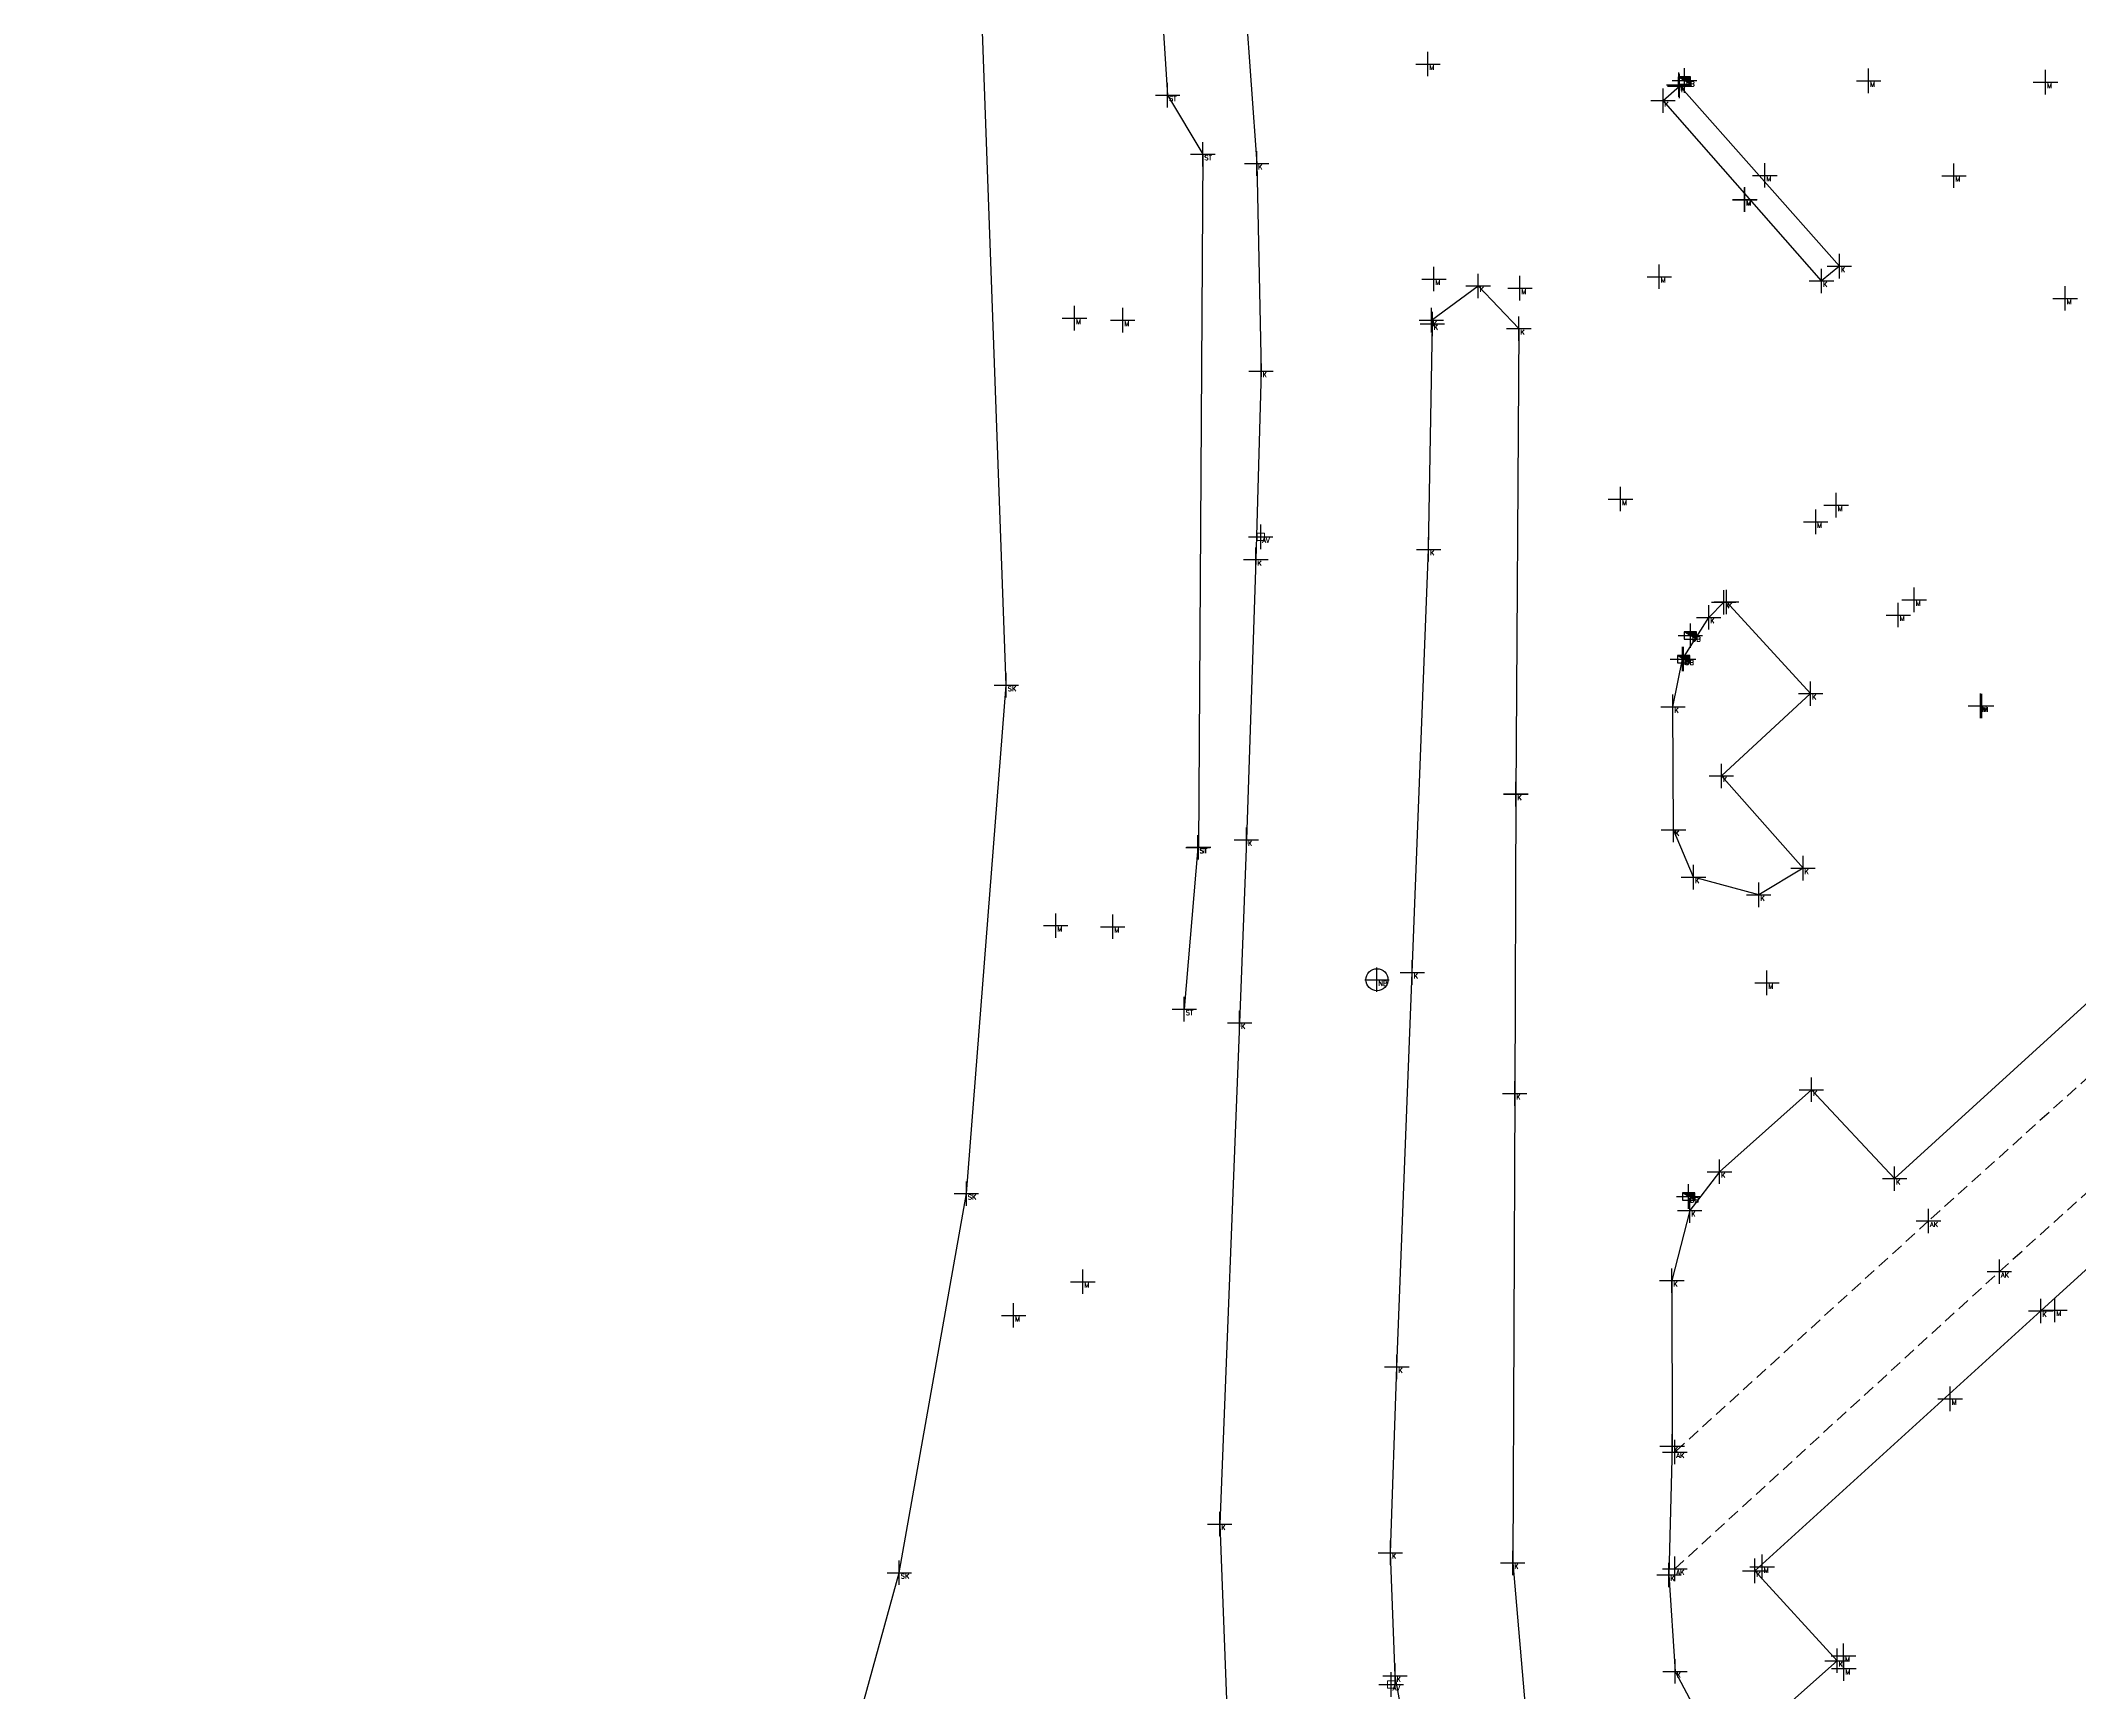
# Model space of a CAD drawing. Header units: metres. Extents: x 113488 to 113987, y 6281306 to 6282136.
# Drawn here: x 113659.4 to 113742.7, y 6281560.4 to 6281628 of the extents above; entities that cross this region are included whole.
import ezdxf
from ezdxf.enums import TextEntityAlignment as Align

# ---------------------------------------------------------------- set-up
doc = ezdxf.new("R2010")
doc.units = ezdxf.units.M
doc.header["$PDMODE"] = 2
doc.header["$PDSIZE"] = 0.5
doc.linetypes.add('DASHED', pattern=[0.75, 0.5, -0.25])
doc.linetypes.add('HIDDEN2', pattern=[0.1875, 0.125, -0.0625])
for name, color, linetype in [('M-2VA', 7, 'Continuous'), ('M-3YTOR', 7, 'Continuous'), ('M-4DETALJ', 7, 'Continuous'), ('M-BEF-BRUNNAR-INMÄTT', 7, 'Continuous'), ('M-BEF-SLÄNT', 4, 'Continuous'), ('M-BEF-STAKET', 81, 'STAKET'), ('M-BEF-VA-V', 4, 'HIDDEN2'), ('M-BEF-VA-V-INMÄTT', 7, 'Continuous'), ('M-BEF-VÄGKANT', 6, 'DASHED'), ('M-BEF-VÄGKANTSTÖD', 1, 'Continuous'), ('M-BRUNNAR', 3, 'Continuous'), ('pntdesc', 1, 'Continuous')]:
    doc.layers.add(name, color=color, linetype=linetype)
doc.styles.get("Standard").update_dxf_attribs({"font": 'simplex8.shx'})
doc.linetypes.add('STAKET', pattern='A,7,[134,morastr.shx,S=0.8,R=0,X=0,Y=0],0.6,[134,morastr.shx,S=0.8,R=0,X=0,Y=0],1', length=8.6)

# ---------------------------------------------------------------- blocks, each defined once
blk = doc.blocks.new('meas')
at = {"color": 0}
blk.add_point((0, 0), dxfattribs=at)
at = {"layer": 'pntdesc'}
blk.add_attdef('PNTDESC', text='', height=1, dxfattribs=at).set_placement((0.3, -0.21), align=Align.TOP_LEFT)
blk = doc.blocks.new('BEF-DB')
blk.add_hatch(color=256).paths.add_polyline_path([(-0.25, 0.15), (0.25, -0.15), (0.25, 0.15)])
blk.add_line((0.25, -0.15), (-0.25, 0.15))
at = {"flags": 128}
blk.add_lwpolyline([(-0.25, 0.15), (-0.25, -0.15), (0.25, -0.15), (0.25, 0.15)], close=True, dxfattribs=at)
blk = doc.blocks.new('AV')
at = {"layer": 'M-BEF-VA-V', "linetype": 'Continuous', "lineweight": 0, "flags": 128}
blk.add_lwpolyline([(-0.15, 0.15), (-0.15, -0.15), (0.15, -0.15), (0.15, 0.15)], close=True, dxfattribs=at)
blk = doc.blocks.new('NB')
at = {"layer": 'M-BRUNNAR', "ltscale": 0.1}
blk.add_circle((0, 0), 0.45, dxfattribs=at)

msp = doc.modelspace()

# ---------------------------------------------------------------- linework, layer by layer
at = {"layer": 'M-BEF-SLÄNT'}
msp.add_polyline3d([(113659.373, 6281484.274, 7.596), (113660.999, 6281486.694, 7.652), (113666.396, 6281495.261, 7.76), (113674.924, 6281509.746, 7.804), (113683.333, 6281528.122, 7.826), (113687.611, 6281540.377, 7.822), (113694.485, 6281565.316, 7.86), (113697.228, 6281580.823, 7.841), (113698.86, 6281601.617, 7.907), (113697.663, 6281634.766, 7.81), (113693.193, 6281659.745, 7.881), (113687.388, 6281680.384, 7.781), (113681.192, 6281696.19, 7.708), (113673.83, 6281711.65, 7.557)], dxfattribs=at)
at = {"layer": 'M-BEF-STAKET'}
msp.add_polyline3d([(113682.856, 6281709.925, 7.143), (113691.539, 6281691.953, 7.2), (113699.461, 6281668.909, 7.16), (113701.505, 6281659.872, 7.075), (113704.681, 6281642.987, 7.031), (113704.853, 6281641.166, 6.999), (113705.941, 6281632.179, 6.906), (113705.23, 6281629.377, 6.942), (113705.458, 6281625.759, 6.887), (113706.902, 6281623.338, 6.878), (113706.726, 6281594.99, 6.578), (113706.699, 6281594.986, 6.571), (113706.141, 6281588.37, 6.609)], dxfattribs=at)
at = {"layer": 'M-BEF-VÄGKANT'}
msp.add_polyline3d([(113726.207, 6281565.475, 6.441), (113739.478, 6281577.634, 6.779), (113751.083, 6281588.115, 6.927), (113763.067, 6281599.046, 7.1), (113760.725, 6281601.558, 7.12), (113748.75, 6281590.675, 6.949), (113736.58, 6281579.703, 6.797), (113726.204, 6281570.251, 6.492)], dxfattribs=at)
at = {"layer": 'M-BEF-VÄGKANTSTÖD'}
for points in [[(113693.038, 6281693.039, 7.12), (113697.36, 6281682.256, 7.13), (113701.395, 6281669.94, 7.054), (113703.872, 6281660.68, 6.981), (113707.186, 6281643.298, 6.831), (113708.41, 6281632.631, 6.725), (113709.103, 6281622.96, 6.678), (113709.282, 6281614.467, 6.605), (113709.069, 6281606.756, 6.547), (113708.683, 6281595.295, 6.493), (113708.403, 6281587.805, 6.456), (113707.592, 6281567.305, 6.415), (113707.886, 6281559.759, 6.344)], [(113726.363, 6281626.185, 6.855), (113732.935, 6281618.76, 6.97), (113732.203, 6281618.157, 6.943), (113725.722, 6281625.532, 6.843), (113726.399, 6281626.128, 6.864)], [(113716.246, 6281616.554, 6.763), (113718.162, 6281617.954, 6.819), (113719.823, 6281616.206, 6.838), (113719.704, 6281597.171, 6.787), (113719.702, 6281597.159, 6.777), (113719.657, 6281584.918, 6.685), (113719.574, 6281565.716, 6.523), (113720.149, 6281559.045, 6.459)], [(113715.823, 6281555.297, 6.126), (113714.762, 6281561.099, 6.166), (113714.571, 6281566.135, 6.235), (113714.833, 6281573.732, 6.304), (113715.465, 6281589.869, 6.486), (113716.134, 6281607.178, 6.712), (113716.287, 6281616.399, 6.761)], [(113728.32, 6281605.026, 6.749), (113731.759, 6281601.277, 6.86), (113728.108, 6281597.91, 6.851), (113731.448, 6281594.136, 6.765), (113729.638, 6281593.045, 6.727), (113726.969, 6281593.768, 6.636), (113726.151, 6281595.701, 6.647), (113726.144, 6281595.706, 6.669), (113726.128, 6281600.736, 6.713), (113726.52, 6281602.69, 6.742), (113727.59, 6281604.395, 6.756), (113728.206, 6281605.013, 6.747)], [(113759.204, 6281603.313, 7.018), (113747.243, 6281592.421, 6.833), (113735.193, 6281581.439, 6.731), (113731.792, 6281585.071, 6.69), (113728.03, 6281581.718, 6.588), (113726.814, 6281580.134, 6.534), (113726.083, 6281577.264, 6.526), (113726.094, 6281570.487, 6.462), (113725.963, 6281565.225, 6.435), (113726.215, 6281561.277, 6.373), (113727.038, 6281559.727, 6.336), (113728.855, 6281558.879, 6.327), (113730.155, 6281559.319, 6.358), (113732.84, 6281561.715, 6.395), (113729.475, 6281565.392, 6.469), (113741.172, 6281576.024, 6.627), (113752.811, 6281586.618, 6.806), (113764.217, 6281596.915, 6.933)]]:
    msp.add_polyline3d(points, dxfattribs=at)

# ---------------------------------------------------------------- block references
at = {"layer": 'M-2VA', "color": 150}
ref = msp.add_blockref('meas', (113726.598, 6281626.358, 6.858), dxfattribs=dict(at, xscale=0.2, yscale=0.2, zscale=0.2))
ref.add_attrib('PNTDESC', 'DB', dxfattribs={"layer": 'pntdesc', "height": 0.2}).set_placement((113726.658, 6281626.316, 6.858), align=Align.TOP_LEFT)
at = {"layer": 'M-2VA', "color": 130}
ref = msp.add_blockref('meas', (113709.269, 6281607.69, 6.539), dxfattribs=dict(at, xscale=0.2, yscale=0.2, zscale=0.2))
ref.add_attrib('PNTDESC', 'AV', dxfattribs={"layer": 'pntdesc', "height": 0.2}).set_placement((113709.329, 6281607.648, 6.539), align=Align.TOP_LEFT)
at = {"layer": 'M-2VA', "color": 150}
ref = msp.add_blockref('meas', (113726.842, 6281603.647, 6.729), dxfattribs=dict(at, xscale=0.2, yscale=0.2, zscale=0.2))
ref.add_attrib('PNTDESC', 'DB', dxfattribs={"layer": 'pntdesc', "height": 0.2}).set_placement((113726.902, 6281603.605, 6.729), align=Align.TOP_LEFT)
ref = msp.add_blockref('meas', (113726.566, 6281602.689, 6.748), dxfattribs=dict(at, xscale=0.2, yscale=0.2, zscale=0.2))
ref.add_attrib('PNTDESC', 'DB', dxfattribs={"layer": 'pntdesc', "height": 0.2}).set_placement((113726.626, 6281602.647, 6.748), align=Align.TOP_LEFT)
at = {"layer": 'M-2VA', "color": 20}
ref = msp.add_blockref('meas', (113714.023, 6281589.571, 6.481), dxfattribs=dict(at, xscale=0.2, yscale=0.2, zscale=0.2))
ref.add_attrib('PNTDESC', 'NB', dxfattribs={"layer": 'pntdesc', "height": 0.2}).set_placement((113714.083, 6281589.529, 6.481), align=Align.TOP_LEFT)
at = {"layer": 'M-2VA', "color": 150}
ref = msp.add_blockref('meas', (113726.769, 6281580.706, 6.526), dxfattribs=dict(at, xscale=0.2, yscale=0.2, zscale=0.2))
ref.add_attrib('PNTDESC', 'DB', dxfattribs={"layer": 'pntdesc', "height": 0.2}).set_placement((113726.829, 6281580.664, 6.526), align=Align.TOP_LEFT)
at = {"layer": 'M-2VA', "color": 130}
ref = msp.add_blockref('meas', (113714.601, 6281560.743, 6.151), dxfattribs=dict(at, xscale=0.2, yscale=0.2, zscale=0.2))
ref.add_attrib('PNTDESC', 'AV', dxfattribs={"layer": 'pntdesc', "height": 0.2}).set_placement((113714.661, 6281560.701, 6.151), align=Align.TOP_LEFT)
at = {"layer": 'M-3YTOR', "color": 90}
ref = msp.add_blockref('meas', (113716.107, 6281627.031, 6.858), dxfattribs=dict(at, xscale=0.2, yscale=0.2, zscale=0.2))
ref.add_attrib('PNTDESC', 'M', dxfattribs={"layer": 'pntdesc', "height": 0.2}).set_placement((113716.167, 6281626.989, 6.858), align=Align.TOP_LEFT)
at = {"layer": 'M-3YTOR', "color": 130}
ref = msp.add_blockref('meas', (113726.363, 6281626.185, 6.855), dxfattribs=dict(at, xscale=0.2, yscale=0.2, zscale=0.2))
ref.add_attrib('PNTDESC', 'K', dxfattribs={"layer": 'pntdesc', "height": 0.2}).set_placement((113726.423, 6281626.143, 6.855), align=Align.TOP_LEFT)
ref = msp.add_blockref('meas', (113726.399, 6281626.128, 6.864), dxfattribs=dict(at, xscale=0.2, yscale=0.2, zscale=0.2))
ref.add_attrib('PNTDESC', 'K', dxfattribs={"layer": 'pntdesc', "height": 0.2}).set_placement((113726.459, 6281626.086, 6.864), align=Align.TOP_LEFT)
at = {"layer": 'M-3YTOR', "color": 90}
ref = msp.add_blockref('meas', (113734.13, 6281626.345, 6.943), dxfattribs=dict(at, xscale=0.2, yscale=0.2, zscale=0.2))
ref.add_attrib('PNTDESC', 'M', dxfattribs={"layer": 'pntdesc', "height": 0.2}).set_placement((113734.19, 6281626.303, 6.943), align=Align.TOP_LEFT)
ref = msp.add_blockref('meas', (113741.366, 6281626.288, 7.053), dxfattribs=dict(at, xscale=0.2, yscale=0.2, zscale=0.2))
ref.add_attrib('PNTDESC', 'M', dxfattribs={"layer": 'pntdesc', "height": 0.2}).set_placement((113741.426, 6281626.246, 7.053), align=Align.TOP_LEFT)
at = {"layer": 'M-3YTOR', "color": 130}
ref = msp.add_blockref('meas', (113725.722, 6281625.532, 6.843), dxfattribs=dict(at, xscale=0.2, yscale=0.2, zscale=0.2))
ref.add_attrib('PNTDESC', 'K', dxfattribs={"layer": 'pntdesc', "height": 0.2}).set_placement((113725.782, 6281625.49, 6.843), align=Align.TOP_LEFT)
ref = msp.add_blockref('meas', (113709.103, 6281622.96, 6.678), dxfattribs=dict(at, xscale=0.2, yscale=0.2, zscale=0.2))
ref.add_attrib('PNTDESC', 'K', dxfattribs={"layer": 'pntdesc', "height": 0.2}).set_placement((113709.163, 6281622.918, 6.678), align=Align.TOP_LEFT)
at = {"layer": 'M-3YTOR', "color": 90}
ref = msp.add_blockref('meas', (113729.884, 6281622.475, 6.902), dxfattribs=dict(at, xscale=0.2, yscale=0.2, zscale=0.2))
ref.add_attrib('PNTDESC', 'M', dxfattribs={"layer": 'pntdesc', "height": 0.2}).set_placement((113729.944, 6281622.433, 6.902), align=Align.TOP_LEFT)
ref = msp.add_blockref('meas', (113737.619, 6281622.462, 6.996), dxfattribs=dict(at, xscale=0.2, yscale=0.2, zscale=0.2))
ref.add_attrib('PNTDESC', 'M', dxfattribs={"layer": 'pntdesc', "height": 0.2}).set_placement((113737.679, 6281622.42, 6.996), align=Align.TOP_LEFT)
ref = msp.add_blockref('meas', (113729.06, 6281621.479, 6.902), dxfattribs=dict(at, xscale=0.2, yscale=0.2, zscale=0.2))
ref.add_attrib('PNTDESC', 'M', dxfattribs={"layer": 'pntdesc', "height": 0.2}).set_placement((113729.12, 6281621.437, 6.902), align=Align.TOP_LEFT)
ref = msp.add_blockref('meas', (113729.067, 6281621.488, 6.905), dxfattribs=dict(at, xscale=0.2, yscale=0.2, zscale=0.2))
ref.add_attrib('PNTDESC', 'M', dxfattribs={"layer": 'pntdesc', "height": 0.2}).set_placement((113729.127, 6281621.446, 6.905), align=Align.TOP_LEFT)
at = {"layer": 'M-3YTOR', "color": 130}
ref = msp.add_blockref('meas', (113732.935, 6281618.76, 6.97), dxfattribs=dict(at, xscale=0.2, yscale=0.2, zscale=0.2))
ref.add_attrib('PNTDESC', 'K', dxfattribs={"layer": 'pntdesc', "height": 0.2}).set_placement((113732.995, 6281618.718, 6.97), align=Align.TOP_LEFT)
at = {"layer": 'M-3YTOR', "color": 90}
ref = msp.add_blockref('meas', (113716.352, 6281618.236, 6.788), dxfattribs=dict(at, xscale=0.2, yscale=0.2, zscale=0.2))
ref.add_attrib('PNTDESC', 'M', dxfattribs={"layer": 'pntdesc', "height": 0.2}).set_placement((113716.412, 6281618.194, 6.788), align=Align.TOP_LEFT)
at = {"layer": 'M-3YTOR', "color": 130}
ref = msp.add_blockref('meas', (113718.162, 6281617.954, 6.819), dxfattribs=dict(at, xscale=0.2, yscale=0.2, zscale=0.2))
ref.add_attrib('PNTDESC', 'K', dxfattribs={"layer": 'pntdesc', "height": 0.2}).set_placement((113718.222, 6281617.912, 6.819), align=Align.TOP_LEFT)
at = {"layer": 'M-3YTOR', "color": 90}
ref = msp.add_blockref('meas', (113719.868, 6281617.86, 6.834), dxfattribs=dict(at, xscale=0.2, yscale=0.2, zscale=0.2))
ref.add_attrib('PNTDESC', 'M', dxfattribs={"layer": 'pntdesc', "height": 0.2}).set_placement((113719.928, 6281617.818, 6.834), align=Align.TOP_LEFT)
ref = msp.add_blockref('meas', (113725.567, 6281618.331, 6.808), dxfattribs=dict(at, xscale=0.2, yscale=0.2, zscale=0.2))
ref.add_attrib('PNTDESC', 'M', dxfattribs={"layer": 'pntdesc', "height": 0.2}).set_placement((113725.627, 6281618.289, 6.808), align=Align.TOP_LEFT)
at = {"layer": 'M-3YTOR', "color": 130}
ref = msp.add_blockref('meas', (113732.203, 6281618.157, 6.943), dxfattribs=dict(at, xscale=0.2, yscale=0.2, zscale=0.2))
ref.add_attrib('PNTDESC', 'K', dxfattribs={"layer": 'pntdesc', "height": 0.2}).set_placement((113732.263, 6281618.115, 6.943), align=Align.TOP_LEFT)
at = {"layer": 'M-3YTOR', "color": 90}
ref = msp.add_blockref('meas', (113742.167, 6281617.444, 6.958), dxfattribs=dict(at, xscale=0.2, yscale=0.2, zscale=0.2))
ref.add_attrib('PNTDESC', 'M', dxfattribs={"layer": 'pntdesc', "height": 0.2}).set_placement((113742.227, 6281617.402, 6.958), align=Align.TOP_LEFT)
ref = msp.add_blockref('meas', (113701.651, 6281616.633, 6.927), dxfattribs=dict(at, xscale=0.2, yscale=0.2, zscale=0.2))
ref.add_attrib('PNTDESC', 'M', dxfattribs={"layer": 'pntdesc', "height": 0.2}).set_placement((113701.711, 6281616.591, 6.927), align=Align.TOP_LEFT)
ref = msp.add_blockref('meas', (113703.626, 6281616.551, 6.813), dxfattribs=dict(at, xscale=0.2, yscale=0.2, zscale=0.2))
ref.add_attrib('PNTDESC', 'M', dxfattribs={"layer": 'pntdesc', "height": 0.2}).set_placement((113703.686, 6281616.509, 6.813), align=Align.TOP_LEFT)
at = {"layer": 'M-3YTOR', "color": 130}
ref = msp.add_blockref('meas', (113716.246, 6281616.554, 6.763), dxfattribs=dict(at, xscale=0.2, yscale=0.2, zscale=0.2))
ref.add_attrib('PNTDESC', 'K', dxfattribs={"layer": 'pntdesc', "height": 0.2}).set_placement((113716.306, 6281616.512, 6.763), align=Align.TOP_LEFT)
ref = msp.add_blockref('meas', (113716.287, 6281616.399, 6.761), dxfattribs=dict(at, xscale=0.2, yscale=0.2, zscale=0.2))
ref.add_attrib('PNTDESC', 'K', dxfattribs={"layer": 'pntdesc', "height": 0.2}).set_placement((113716.347, 6281616.357, 6.761), align=Align.TOP_LEFT)
ref = msp.add_blockref('meas', (113719.823, 6281616.206, 6.838), dxfattribs=dict(at, xscale=0.2, yscale=0.2, zscale=0.2))
ref.add_attrib('PNTDESC', 'K', dxfattribs={"layer": 'pntdesc', "height": 0.2}).set_placement((113719.883, 6281616.164, 6.838), align=Align.TOP_LEFT)
ref = msp.add_blockref('meas', (113709.282, 6281614.467, 6.605), dxfattribs=dict(at, xscale=0.2, yscale=0.2, zscale=0.2))
ref.add_attrib('PNTDESC', 'K', dxfattribs={"layer": 'pntdesc', "height": 0.2}).set_placement((113709.342, 6281614.425, 6.605), align=Align.TOP_LEFT)
at = {"layer": 'M-3YTOR', "color": 90}
ref = msp.add_blockref('meas', (113723.983, 6281609.233, 6.796), dxfattribs=dict(at, xscale=0.2, yscale=0.2, zscale=0.2))
ref.add_attrib('PNTDESC', 'M', dxfattribs={"layer": 'pntdesc', "height": 0.2}).set_placement((113724.043, 6281609.191, 6.796), align=Align.TOP_LEFT)
ref = msp.add_blockref('meas', (113732.804, 6281608.986, 6.851), dxfattribs=dict(at, xscale=0.2, yscale=0.2, zscale=0.2))
ref.add_attrib('PNTDESC', 'M', dxfattribs={"layer": 'pntdesc', "height": 0.2}).set_placement((113732.864, 6281608.944, 6.851), align=Align.TOP_LEFT)
ref = msp.add_blockref('meas', (113731.965, 6281608.302, 6.835), dxfattribs=dict(at, xscale=0.2, yscale=0.2, zscale=0.2))
ref.add_attrib('PNTDESC', 'M', dxfattribs={"layer": 'pntdesc', "height": 0.2}).set_placement((113732.025, 6281608.26, 6.835), align=Align.TOP_LEFT)
at = {"layer": 'M-3YTOR', "color": 130}
ref = msp.add_blockref('meas', (113716.134, 6281607.178, 6.712), dxfattribs=dict(at, xscale=0.2, yscale=0.2, zscale=0.2))
ref.add_attrib('PNTDESC', 'K', dxfattribs={"layer": 'pntdesc', "height": 0.2}).set_placement((113716.194, 6281607.136, 6.712), align=Align.TOP_LEFT)
ref = msp.add_blockref('meas', (113709.069, 6281606.756, 6.547), dxfattribs=dict(at, xscale=0.2, yscale=0.2, zscale=0.2))
ref.add_attrib('PNTDESC', 'K', dxfattribs={"layer": 'pntdesc', "height": 0.2}).set_placement((113709.129, 6281606.714, 6.547), align=Align.TOP_LEFT)
ref = msp.add_blockref('meas', (113727.59, 6281604.395, 6.756), dxfattribs=dict(at, xscale=0.2, yscale=0.2, zscale=0.2))
ref.add_attrib('PNTDESC', 'K', dxfattribs={"layer": 'pntdesc', "height": 0.2}).set_placement((113727.65, 6281604.353, 6.756), align=Align.TOP_LEFT)
ref = msp.add_blockref('meas', (113728.206, 6281605.013, 6.747), dxfattribs=dict(at, xscale=0.2, yscale=0.2, zscale=0.2))
ref.add_attrib('PNTDESC', 'K', dxfattribs={"layer": 'pntdesc', "height": 0.2}).set_placement((113728.266, 6281604.971, 6.747), align=Align.TOP_LEFT)
ref = msp.add_blockref('meas', (113728.32, 6281605.026, 6.749), dxfattribs=dict(at, xscale=0.2, yscale=0.2, zscale=0.2))
ref.add_attrib('PNTDESC', 'K', dxfattribs={"layer": 'pntdesc', "height": 0.2}).set_placement((113728.38, 6281604.984, 6.749), align=Align.TOP_LEFT)
at = {"layer": 'M-3YTOR', "color": 90}
ref = msp.add_blockref('meas', (113735.345, 6281604.49, 6.905), dxfattribs=dict(at, xscale=0.2, yscale=0.2, zscale=0.2))
ref.add_attrib('PNTDESC', 'M', dxfattribs={"layer": 'pntdesc', "height": 0.2}).set_placement((113735.405, 6281604.448, 6.905), align=Align.TOP_LEFT)
ref = msp.add_blockref('meas', (113735.993, 6281605.114, 6.903), dxfattribs=dict(at, xscale=0.2, yscale=0.2, zscale=0.2))
ref.add_attrib('PNTDESC', 'M', dxfattribs={"layer": 'pntdesc', "height": 0.2}).set_placement((113736.053, 6281605.072, 6.903), align=Align.TOP_LEFT)
at = {"layer": 'M-3YTOR', "color": 130}
ref = msp.add_blockref('meas', (113726.52, 6281602.69, 6.742), dxfattribs=dict(at, xscale=0.2, yscale=0.2, zscale=0.2))
ref.add_attrib('PNTDESC', 'K', dxfattribs={"layer": 'pntdesc', "height": 0.2}).set_placement((113726.58, 6281602.648, 6.742), align=Align.TOP_LEFT)
at = {"layer": 'M-3YTOR', "color": 20}
ref = msp.add_blockref('meas', (113698.86, 6281601.617, 7.907), dxfattribs=dict(at, xscale=0.2, yscale=0.2, zscale=0.2))
ref.add_attrib('PNTDESC', 'SK', dxfattribs={"layer": 'pntdesc', "height": 0.2}).set_placement((113698.92, 6281601.575, 7.907), align=Align.TOP_LEFT)
at = {"layer": 'M-3YTOR', "color": 130}
ref = msp.add_blockref('meas', (113731.759, 6281601.277, 6.86), dxfattribs=dict(at, xscale=0.2, yscale=0.2, zscale=0.2))
ref.add_attrib('PNTDESC', 'K', dxfattribs={"layer": 'pntdesc', "height": 0.2}).set_placement((113731.819, 6281601.235, 6.86), align=Align.TOP_LEFT)
ref = msp.add_blockref('meas', (113726.128, 6281600.736, 6.713), dxfattribs=dict(at, xscale=0.2, yscale=0.2, zscale=0.2))
ref.add_attrib('PNTDESC', 'K', dxfattribs={"layer": 'pntdesc', "height": 0.2}).set_placement((113726.188, 6281600.694, 6.713), align=Align.TOP_LEFT)
at = {"layer": 'M-3YTOR', "color": 90}
ref = msp.add_blockref('meas', (113738.708, 6281600.775, 6.864), dxfattribs=dict(at, xscale=0.2, yscale=0.2, zscale=0.2))
ref.add_attrib('PNTDESC', 'M', dxfattribs={"layer": 'pntdesc', "height": 0.2}).set_placement((113738.768, 6281600.733, 6.864), align=Align.TOP_LEFT)
ref = msp.add_blockref('meas', (113738.757, 6281600.77, 6.863), dxfattribs=dict(at, xscale=0.2, yscale=0.2, zscale=0.2))
ref.add_attrib('PNTDESC', 'M', dxfattribs={"layer": 'pntdesc', "height": 0.2}).set_placement((113738.817, 6281600.728, 6.863), align=Align.TOP_LEFT)
at = {"layer": 'M-3YTOR', "color": 130}
ref = msp.add_blockref('meas', (113728.108, 6281597.91, 6.851), dxfattribs=dict(at, xscale=0.2, yscale=0.2, zscale=0.2))
ref.add_attrib('PNTDESC', 'K', dxfattribs={"layer": 'pntdesc', "height": 0.2}).set_placement((113728.168, 6281597.868, 6.851), align=Align.TOP_LEFT)
ref = msp.add_blockref('meas', (113719.702, 6281597.159, 6.777), dxfattribs=dict(at, xscale=0.2, yscale=0.2, zscale=0.2))
ref.add_attrib('PNTDESC', 'K', dxfattribs={"layer": 'pntdesc', "height": 0.2}).set_placement((113719.762, 6281597.117, 6.777), align=Align.TOP_LEFT)
ref = msp.add_blockref('meas', (113719.704, 6281597.171, 6.787), dxfattribs=dict(at, xscale=0.2, yscale=0.2, zscale=0.2))
ref.add_attrib('PNTDESC', 'K', dxfattribs={"layer": 'pntdesc', "height": 0.2}).set_placement((113719.764, 6281597.129, 6.787), align=Align.TOP_LEFT)
ref = msp.add_blockref('meas', (113708.683, 6281595.295, 6.493), dxfattribs=dict(at, xscale=0.2, yscale=0.2, zscale=0.2))
ref.add_attrib('PNTDESC', 'K', dxfattribs={"layer": 'pntdesc', "height": 0.2}).set_placement((113708.743, 6281595.253, 6.493), align=Align.TOP_LEFT)
ref = msp.add_blockref('meas', (113726.144, 6281595.706, 6.669), dxfattribs=dict(at, xscale=0.2, yscale=0.2, zscale=0.2))
ref.add_attrib('PNTDESC', 'K', dxfattribs={"layer": 'pntdesc', "height": 0.2}).set_placement((113726.204, 6281595.664, 6.669), align=Align.TOP_LEFT)
ref = msp.add_blockref('meas', (113726.151, 6281595.701, 6.647), dxfattribs=dict(at, xscale=0.2, yscale=0.2, zscale=0.2))
ref.add_attrib('PNTDESC', 'K', dxfattribs={"layer": 'pntdesc', "height": 0.2}).set_placement((113726.211, 6281595.659, 6.647), align=Align.TOP_LEFT)
ref = msp.add_blockref('meas', (113726.969, 6281593.768, 6.636), dxfattribs=dict(at, xscale=0.2, yscale=0.2, zscale=0.2))
ref.add_attrib('PNTDESC', 'K', dxfattribs={"layer": 'pntdesc', "height": 0.2}).set_placement((113727.029, 6281593.726, 6.636), align=Align.TOP_LEFT)
ref = msp.add_blockref('meas', (113731.448, 6281594.136, 6.765), dxfattribs=dict(at, xscale=0.2, yscale=0.2, zscale=0.2))
ref.add_attrib('PNTDESC', 'K', dxfattribs={"layer": 'pntdesc', "height": 0.2}).set_placement((113731.508, 6281594.094, 6.765), align=Align.TOP_LEFT)
ref = msp.add_blockref('meas', (113729.638, 6281593.045, 6.727), dxfattribs=dict(at, xscale=0.2, yscale=0.2, zscale=0.2))
ref.add_attrib('PNTDESC', 'K', dxfattribs={"layer": 'pntdesc', "height": 0.2}).set_placement((113729.698, 6281593.003, 6.727), align=Align.TOP_LEFT)
at = {"layer": 'M-3YTOR', "color": 90}
ref = msp.add_blockref('meas', (113700.884, 6281591.786, 6.959), dxfattribs=dict(at, xscale=0.2, yscale=0.2, zscale=0.2))
ref.add_attrib('PNTDESC', 'M', dxfattribs={"layer": 'pntdesc', "height": 0.2}).set_placement((113700.944, 6281591.744, 6.959), align=Align.TOP_LEFT)
ref = msp.add_blockref('meas', (113703.216, 6281591.74, 6.782), dxfattribs=dict(at, xscale=0.2, yscale=0.2, zscale=0.2))
ref.add_attrib('PNTDESC', 'M', dxfattribs={"layer": 'pntdesc', "height": 0.2}).set_placement((113703.276, 6281591.698, 6.782), align=Align.TOP_LEFT)
at = {"layer": 'M-3YTOR', "color": 130}
ref = msp.add_blockref('meas', (113715.465, 6281589.869, 6.486), dxfattribs=dict(at, xscale=0.2, yscale=0.2, zscale=0.2))
ref.add_attrib('PNTDESC', 'K', dxfattribs={"layer": 'pntdesc', "height": 0.2}).set_placement((113715.525, 6281589.827, 6.486), align=Align.TOP_LEFT)
at = {"layer": 'M-3YTOR', "color": 90}
ref = msp.add_blockref('meas', (113729.972, 6281589.446, 6.638), dxfattribs=dict(at, xscale=0.2, yscale=0.2, zscale=0.2))
ref.add_attrib('PNTDESC', 'M', dxfattribs={"layer": 'pntdesc', "height": 0.2}).set_placement((113730.032, 6281589.404, 6.638), align=Align.TOP_LEFT)
at = {"layer": 'M-3YTOR', "color": 130}
ref = msp.add_blockref('meas', (113708.403, 6281587.805, 6.456), dxfattribs=dict(at, xscale=0.2, yscale=0.2, zscale=0.2))
ref.add_attrib('PNTDESC', 'K', dxfattribs={"layer": 'pntdesc', "height": 0.2}).set_placement((113708.463, 6281587.763, 6.456), align=Align.TOP_LEFT)
ref = msp.add_blockref('meas', (113719.657, 6281584.918, 6.685), dxfattribs=dict(at, xscale=0.2, yscale=0.2, zscale=0.2))
ref.add_attrib('PNTDESC', 'K', dxfattribs={"layer": 'pntdesc', "height": 0.2}).set_placement((113719.717, 6281584.876, 6.685), align=Align.TOP_LEFT)
ref = msp.add_blockref('meas', (113731.792, 6281585.071, 6.69), dxfattribs=dict(at, xscale=0.2, yscale=0.2, zscale=0.2))
ref.add_attrib('PNTDESC', 'K', dxfattribs={"layer": 'pntdesc', "height": 0.2}).set_placement((113731.852, 6281585.029, 6.69), align=Align.TOP_LEFT)
ref = msp.add_blockref('meas', (113728.03, 6281581.718, 6.588), dxfattribs=dict(at, xscale=0.2, yscale=0.2, zscale=0.2))
ref.add_attrib('PNTDESC', 'K', dxfattribs={"layer": 'pntdesc', "height": 0.2}).set_placement((113728.09, 6281581.676, 6.588), align=Align.TOP_LEFT)
ref = msp.add_blockref('meas', (113735.193, 6281581.439, 6.731), dxfattribs=dict(at, xscale=0.2, yscale=0.2, zscale=0.2))
ref.add_attrib('PNTDESC', 'K', dxfattribs={"layer": 'pntdesc', "height": 0.2}).set_placement((113735.253, 6281581.397, 6.731), align=Align.TOP_LEFT)
at = {"layer": 'M-3YTOR', "color": 20}
ref = msp.add_blockref('meas', (113697.228, 6281580.823, 7.841), dxfattribs=dict(at, xscale=0.2, yscale=0.2, zscale=0.2))
ref.add_attrib('PNTDESC', 'SK', dxfattribs={"layer": 'pntdesc', "height": 0.2}).set_placement((113697.288, 6281580.781, 7.841), align=Align.TOP_LEFT)
at = {"layer": 'M-3YTOR', "color": 130}
ref = msp.add_blockref('meas', (113726.814, 6281580.134, 6.534), dxfattribs=dict(at, xscale=0.2, yscale=0.2, zscale=0.2))
ref.add_attrib('PNTDESC', 'K', dxfattribs={"layer": 'pntdesc', "height": 0.2}).set_placement((113726.874, 6281580.092, 6.534), align=Align.TOP_LEFT)
at = {"layer": 'M-3YTOR', "color": 28}
ref = msp.add_blockref('meas', (113736.58, 6281579.703, 6.797), dxfattribs=dict(at, xscale=0.2, yscale=0.2, zscale=0.2))
ref.add_attrib('PNTDESC', 'AK', dxfattribs={"layer": 'pntdesc', "height": 0.2}).set_placement((113736.64, 6281579.661, 6.797), align=Align.TOP_LEFT)
at = {"layer": 'M-3YTOR', "color": 90}
ref = msp.add_blockref('meas', (113701.995, 6281577.22, 6.764), dxfattribs=dict(at, xscale=0.2, yscale=0.2, zscale=0.2))
ref.add_attrib('PNTDESC', 'M', dxfattribs={"layer": 'pntdesc', "height": 0.2}).set_placement((113702.055, 6281577.178, 6.764), align=Align.TOP_LEFT)
at = {"layer": 'M-3YTOR', "color": 130}
ref = msp.add_blockref('meas', (113726.083, 6281577.264, 6.526), dxfattribs=dict(at, xscale=0.2, yscale=0.2, zscale=0.2))
ref.add_attrib('PNTDESC', 'K', dxfattribs={"layer": 'pntdesc', "height": 0.2}).set_placement((113726.143, 6281577.222, 6.526), align=Align.TOP_LEFT)
at = {"layer": 'M-3YTOR', "color": 28}
ref = msp.add_blockref('meas', (113739.478, 6281577.634, 6.779), dxfattribs=dict(at, xscale=0.2, yscale=0.2, zscale=0.2))
ref.add_attrib('PNTDESC', 'AK', dxfattribs={"layer": 'pntdesc', "height": 0.2}).set_placement((113739.538, 6281577.592, 6.779), align=Align.TOP_LEFT)
at = {"layer": 'M-3YTOR', "color": 130}
ref = msp.add_blockref('meas', (113741.172, 6281576.024, 6.627), dxfattribs=dict(at, xscale=0.2, yscale=0.2, zscale=0.2))
ref.add_attrib('PNTDESC', 'K', dxfattribs={"layer": 'pntdesc', "height": 0.2}).set_placement((113741.232, 6281575.982, 6.627), align=Align.TOP_LEFT)
at = {"layer": 'M-3YTOR', "color": 90}
ref = msp.add_blockref('meas', (113741.752, 6281576.059, 6.631), dxfattribs=dict(at, xscale=0.2, yscale=0.2, zscale=0.2))
ref.add_attrib('PNTDESC', 'M', dxfattribs={"layer": 'pntdesc', "height": 0.2}).set_placement((113741.812, 6281576.017, 6.631), align=Align.TOP_LEFT)
ref = msp.add_blockref('meas', (113699.163, 6281575.84, 6.762), dxfattribs=dict(at, xscale=0.2, yscale=0.2, zscale=0.2))
ref.add_attrib('PNTDESC', 'M', dxfattribs={"layer": 'pntdesc', "height": 0.2}).set_placement((113699.223, 6281575.798, 6.762), align=Align.TOP_LEFT)
at = {"layer": 'M-3YTOR', "color": 130}
ref = msp.add_blockref('meas', (113714.833, 6281573.732, 6.304), dxfattribs=dict(at, xscale=0.2, yscale=0.2, zscale=0.2))
ref.add_attrib('PNTDESC', 'K', dxfattribs={"layer": 'pntdesc', "height": 0.2}).set_placement((113714.893, 6281573.69, 6.304), align=Align.TOP_LEFT)
at = {"layer": 'M-3YTOR', "color": 90}
ref = msp.add_blockref('meas', (113737.468, 6281572.43, 6.565), dxfattribs=dict(at, xscale=0.2, yscale=0.2, zscale=0.2))
ref.add_attrib('PNTDESC', 'M', dxfattribs={"layer": 'pntdesc', "height": 0.2}).set_placement((113737.528, 6281572.388, 6.565), align=Align.TOP_LEFT)
at = {"layer": 'M-3YTOR', "color": 130}
ref = msp.add_blockref('meas', (113726.094, 6281570.487, 6.462), dxfattribs=dict(at, xscale=0.2, yscale=0.2, zscale=0.2))
ref.add_attrib('PNTDESC', 'K', dxfattribs={"layer": 'pntdesc', "height": 0.2}).set_placement((113726.154, 6281570.445, 6.462), align=Align.TOP_LEFT)
at = {"layer": 'M-3YTOR', "color": 28}
ref = msp.add_blockref('meas', (113726.204, 6281570.251, 6.492), dxfattribs=dict(at, xscale=0.2, yscale=0.2, zscale=0.2))
ref.add_attrib('PNTDESC', 'AK', dxfattribs={"layer": 'pntdesc', "height": 0.2}).set_placement((113726.264, 6281570.209, 6.492), align=Align.TOP_LEFT)
at = {"layer": 'M-3YTOR', "color": 130}
ref = msp.add_blockref('meas', (113707.592, 6281567.305, 6.415), dxfattribs=dict(at, xscale=0.2, yscale=0.2, zscale=0.2))
ref.add_attrib('PNTDESC', 'K', dxfattribs={"layer": 'pntdesc', "height": 0.2}).set_placement((113707.652, 6281567.263, 6.415), align=Align.TOP_LEFT)
ref = msp.add_blockref('meas', (113714.571, 6281566.135, 6.235), dxfattribs=dict(at, xscale=0.2, yscale=0.2, zscale=0.2))
ref.add_attrib('PNTDESC', 'K', dxfattribs={"layer": 'pntdesc', "height": 0.2}).set_placement((113714.631, 6281566.093, 6.235), align=Align.TOP_LEFT)
at = {"layer": 'M-3YTOR', "color": 20}
ref = msp.add_blockref('meas', (113694.485, 6281565.316, 7.86), dxfattribs=dict(at, xscale=0.2, yscale=0.2, zscale=0.2))
ref.add_attrib('PNTDESC', 'SK', dxfattribs={"layer": 'pntdesc', "height": 0.2}).set_placement((113694.545, 6281565.274, 7.86), align=Align.TOP_LEFT)
at = {"layer": 'M-3YTOR', "color": 130}
ref = msp.add_blockref('meas', (113719.574, 6281565.716, 6.523), dxfattribs=dict(at, xscale=0.2, yscale=0.2, zscale=0.2))
ref.add_attrib('PNTDESC', 'K', dxfattribs={"layer": 'pntdesc', "height": 0.2}).set_placement((113719.634, 6281565.674, 6.523), align=Align.TOP_LEFT)
ref = msp.add_blockref('meas', (113725.963, 6281565.225, 6.435), dxfattribs=dict(at, xscale=0.2, yscale=0.2, zscale=0.2))
ref.add_attrib('PNTDESC', 'K', dxfattribs={"layer": 'pntdesc', "height": 0.2}).set_placement((113726.023, 6281565.183, 6.435), align=Align.TOP_LEFT)
at = {"layer": 'M-3YTOR', "color": 28}
ref = msp.add_blockref('meas', (113726.207, 6281565.475, 6.441), dxfattribs=dict(at, xscale=0.2, yscale=0.2, zscale=0.2))
ref.add_attrib('PNTDESC', 'AK', dxfattribs={"layer": 'pntdesc', "height": 0.2}).set_placement((113726.267, 6281565.433, 6.441), align=Align.TOP_LEFT)
at = {"layer": 'M-3YTOR', "color": 130}
ref = msp.add_blockref('meas', (113729.475, 6281565.392, 6.469), dxfattribs=dict(at, xscale=0.2, yscale=0.2, zscale=0.2))
ref.add_attrib('PNTDESC', 'K', dxfattribs={"layer": 'pntdesc', "height": 0.2}).set_placement((113729.535, 6281565.35, 6.469), align=Align.TOP_LEFT)
at = {"layer": 'M-3YTOR', "color": 90}
ref = msp.add_blockref('meas', (113729.777, 6281565.556, 6.488), dxfattribs=dict(at, xscale=0.2, yscale=0.2, zscale=0.2))
ref.add_attrib('PNTDESC', 'M', dxfattribs={"layer": 'pntdesc', "height": 0.2}).set_placement((113729.837, 6281565.514, 6.488), align=Align.TOP_LEFT)
ref = msp.add_blockref('meas', (113733.101, 6281561.92, 6.414), dxfattribs=dict(at, xscale=0.2, yscale=0.2, zscale=0.2))
ref.add_attrib('PNTDESC', 'M', dxfattribs={"layer": 'pntdesc', "height": 0.2}).set_placement((113733.161, 6281561.878, 6.414), align=Align.TOP_LEFT)
at = {"layer": 'M-3YTOR', "color": 130}
ref = msp.add_blockref('meas', (113714.762, 6281561.099, 6.166), dxfattribs=dict(at, xscale=0.2, yscale=0.2, zscale=0.2))
ref.add_attrib('PNTDESC', 'K', dxfattribs={"layer": 'pntdesc', "height": 0.2}).set_placement((113714.822, 6281561.057, 6.166), align=Align.TOP_LEFT)
ref = msp.add_blockref('meas', (113726.215, 6281561.277, 6.373), dxfattribs=dict(at, xscale=0.2, yscale=0.2, zscale=0.2))
ref.add_attrib('PNTDESC', 'K', dxfattribs={"layer": 'pntdesc', "height": 0.2}).set_placement((113726.275, 6281561.235, 6.373), align=Align.TOP_LEFT)
ref = msp.add_blockref('meas', (113732.84, 6281561.715, 6.395), dxfattribs=dict(at, xscale=0.2, yscale=0.2, zscale=0.2))
ref.add_attrib('PNTDESC', 'K', dxfattribs={"layer": 'pntdesc', "height": 0.2}).set_placement((113732.9, 6281561.673, 6.395), align=Align.TOP_LEFT)
at = {"layer": 'M-3YTOR', "color": 90}
ref = msp.add_blockref('meas', (113733.119, 6281561.392, 6.391), dxfattribs=dict(at, xscale=0.2, yscale=0.2, zscale=0.2))
ref.add_attrib('PNTDESC', 'M', dxfattribs={"layer": 'pntdesc', "height": 0.2}).set_placement((113733.179, 6281561.35, 6.391), align=Align.TOP_LEFT)
at = {"layer": 'M-4DETALJ', "color": 164}
ref = msp.add_blockref('meas', (113705.458, 6281625.759, 6.887), dxfattribs=dict(at, xscale=0.2, yscale=0.2, zscale=0.2))
ref.add_attrib('PNTDESC', 'ST', dxfattribs={"layer": 'pntdesc', "height": 0.2}).set_placement((113705.518, 6281625.717, 6.887), align=Align.TOP_LEFT)
ref = msp.add_blockref('meas', (113706.902, 6281623.338, 6.878), dxfattribs=dict(at, xscale=0.2, yscale=0.2, zscale=0.2))
ref.add_attrib('PNTDESC', 'ST', dxfattribs={"layer": 'pntdesc', "height": 0.2}).set_placement((113706.962, 6281623.296, 6.878), align=Align.TOP_LEFT)
ref = msp.add_blockref('meas', (113706.699, 6281594.986, 6.571), dxfattribs=dict(at, xscale=0.2, yscale=0.2, zscale=0.2))
ref.add_attrib('PNTDESC', 'ST', dxfattribs={"layer": 'pntdesc', "height": 0.2}).set_placement((113706.759, 6281594.944, 6.571), align=Align.TOP_LEFT)
ref = msp.add_blockref('meas', (113706.726, 6281594.99, 6.578), dxfattribs=dict(at, xscale=0.2, yscale=0.2, zscale=0.2))
ref.add_attrib('PNTDESC', 'ST', dxfattribs={"layer": 'pntdesc', "height": 0.2}).set_placement((113706.786, 6281594.948, 6.578), align=Align.TOP_LEFT)
ref = msp.add_blockref('meas', (113706.141, 6281588.37, 6.609), dxfattribs=dict(at, xscale=0.2, yscale=0.2, zscale=0.2))
ref.add_attrib('PNTDESC', 'ST', dxfattribs={"layer": 'pntdesc', "height": 0.2}).set_placement((113706.201, 6281588.328, 6.609), align=Align.TOP_LEFT)
at = {"layer": 'M-BEF-BRUNNAR-INMÄTT'}
for name, p in [('BEF-DB', (113726.598, 6281626.358, 6.858)), ('BEF-DB', (113726.842, 6281603.647, 6.729)), ('BEF-DB', (113726.566, 6281602.689, 6.748)), ('NB', (113714.023, 6281589.571, 6.481)), ('BEF-DB', (113726.769, 6281580.706, 6.526))]:
    msp.add_blockref(name, p, dxfattribs=at)
at = {"layer": 'M-BEF-VA-V-INMÄTT'}
for p in [(113709.269, 6281607.69, 6.539), (113714.601, 6281560.743, 6.151)]:
    msp.add_blockref('AV', p, dxfattribs=at)

doc.saveas('drawing.dxf')
